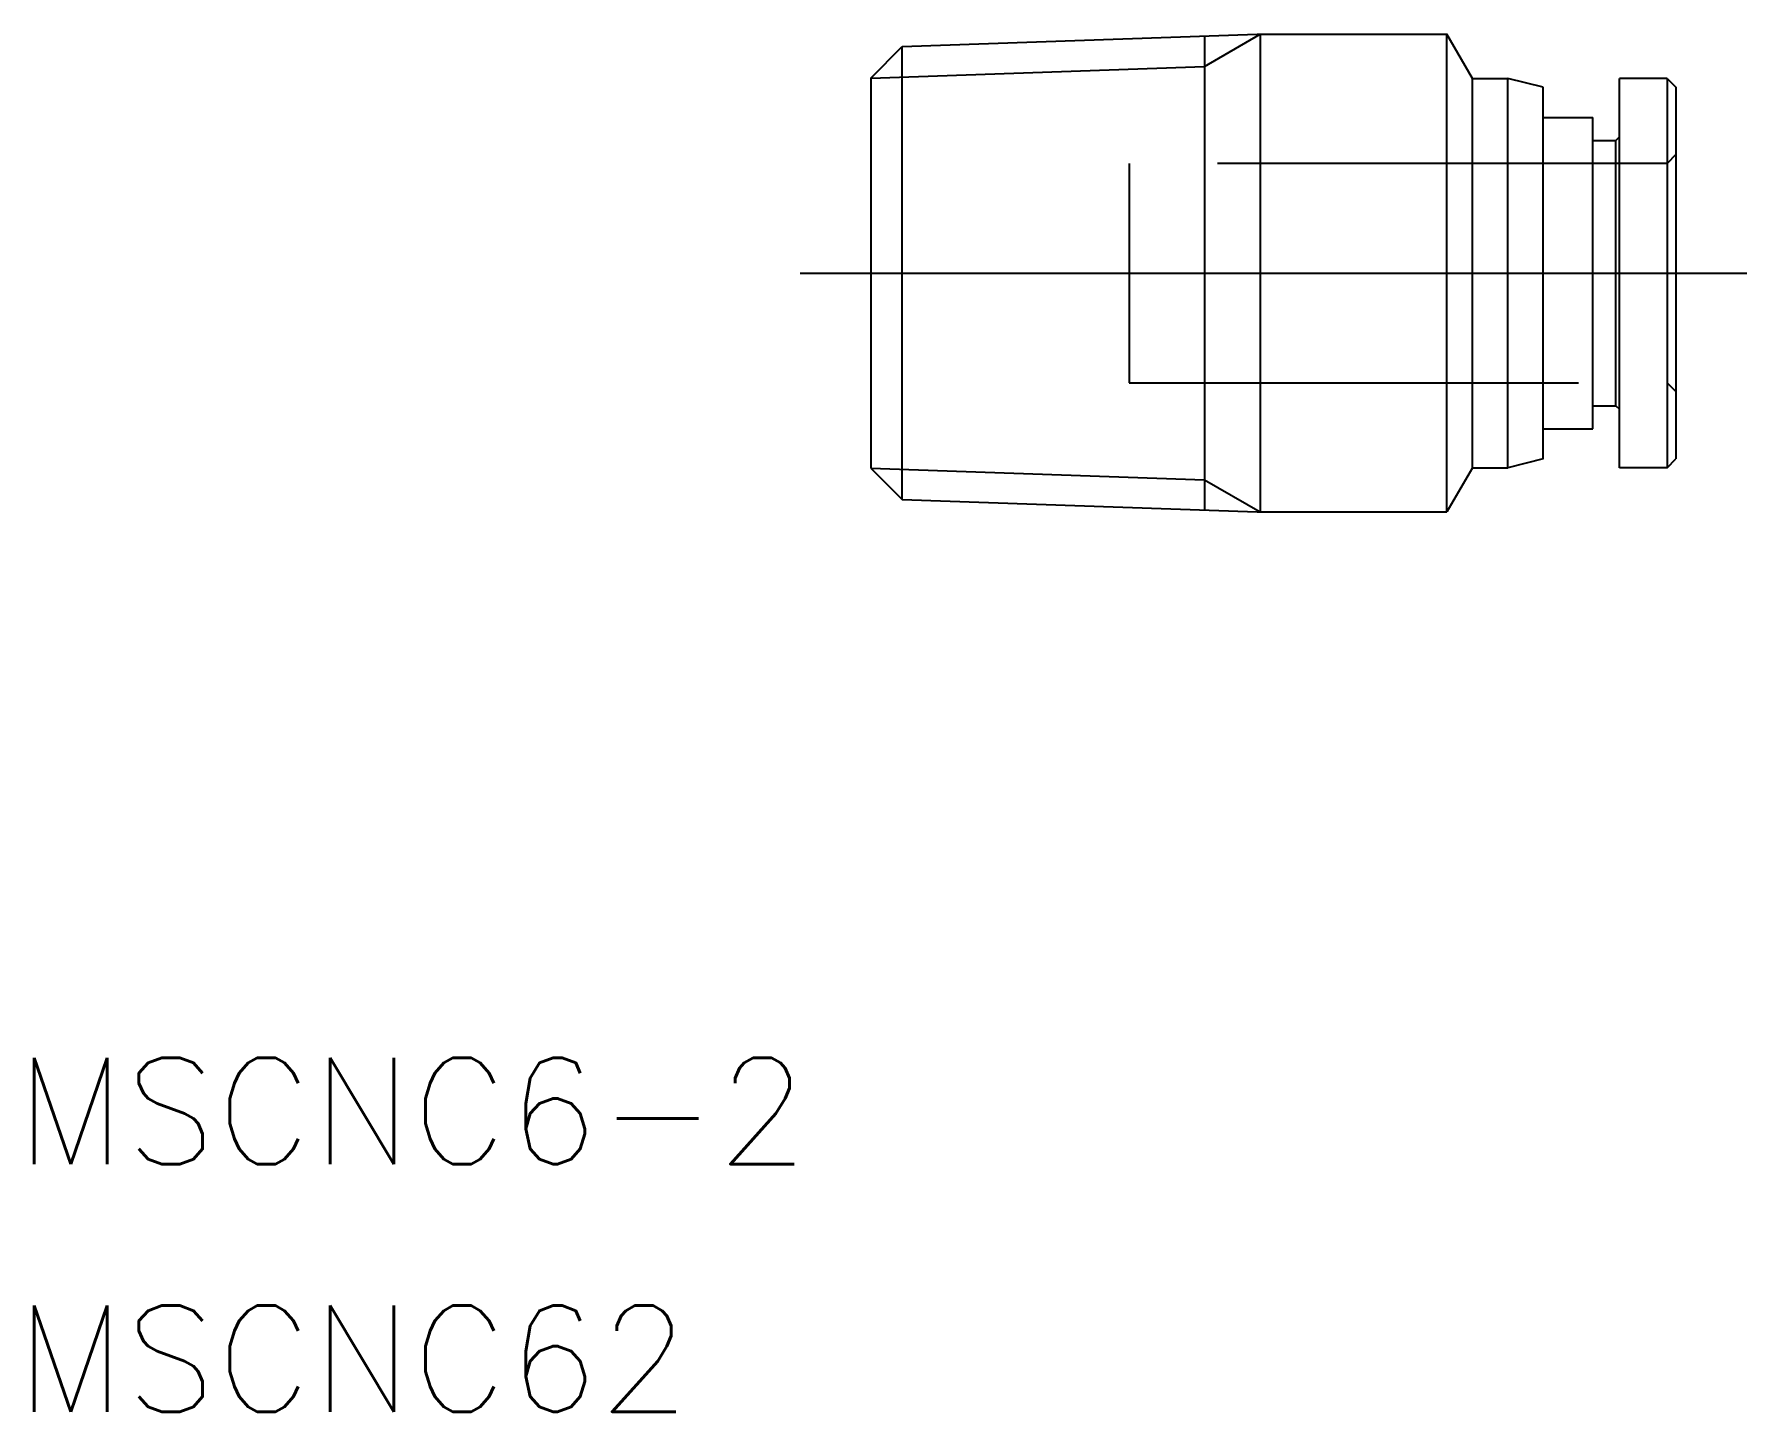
# Model space of a CAD drawing. Extents: x -67.1 to 8.8, y -32.2 to 8.8.
# Drawn here: x -67.07 to -18.68, y -32.18 to 6.75 of the extents above; entities that cross this region are included whole.
import ezdxf

# ---------------------------------------------------------------- set-up
doc = ezdxf.new("R2010")
doc.units = 0
doc.linetypes.add('CENTER', pattern=[50.8, 31.75, -6.35, 6.35, -6.35])
doc.linetypes.add('DASHED', pattern=[19.05, 12.7, -6.35])
doc.layers.get('0').update_dxf_attribs({"linetype": 'CONTINUOUS'})
doc.layers.add('CENTER', color=1, linetype='CENTER')
doc.styles.get("Standard").update_dxf_attribs({"font": 'txt.shx', "height": 3, "bigfont": 'bigfont.shx'})

msp = doc.modelspace()

# ---------------------------------------------------------------- linework, layer by layer
at = {"color": 7, "linetype": 'CONTINUOUS'}
for p, q in [((-43.431, 5.513), (-42.544, 6.4)), ((-42.544, 6.4), (-32.51, 6.75)), ((-42.544, -6.4), (-42.544, 6.4)), ((-34.004, 6.698), (-34.004, -6.698)), ((-32.51, 6.75), (-27.153, 6.75)), ((-32.431, 6.75), (-32.431, -6.75)), ((-32.431, 6.75), (-32.431, -6.75)), ((-27.153, -6.75), (-27.153, 6.75)), ((-26.431, 5.5), (-27.153, 6.75)), ((-43.431, 5.513), (-43.431, -5.513)), ((-26.431, -5.5), (-26.431, 5.5)), ((-26.431, 5.5), (-25.431, 5.5)), ((-25.431, -5.5), (-25.431, 5.5)), ((-24.431, 5.25), (-25.431, 5.5)), ((-20.931, 5.5), (-22.281, 5.5)), ((-22.281, -5.5), (-22.281, 5.5)), ((-20.931, 5.5), (-20.931, -5.5)), ((-20.931, 5.5), (-20.681, 5.25)), ((-24.431, -5.25), (-24.431, 5.25)), ((-20.681, 5.25), (-20.681, -5.25)), ((-24.431, 4.4), (-23.031, 4.4)), ((-23.031, -4.4), (-23.031, 4.4)), ((-23.031, 3.75), (-22.381, 3.75)), ((-22.381, 3.75), (-22.281, 3.85)), ((-22.381, -3.75), (-22.381, 3.75)), ((-23.031, -3.75), (-22.381, -3.75)), ((-22.381, -3.75), (-22.281, -3.85)), ((-24.431, -4.4), (-23.031, -4.4)), ((-24.431, -5.25), (-25.431, -5.5)), ((-20.931, -5.5), (-20.681, -5.25)), ((-43.431, -5.513), (-42.544, -6.4)), ((-26.431, -5.5), (-27.153, -6.75)), ((-26.431, -5.5), (-25.431, -5.5)), ((-20.931, -5.5), (-22.281, -5.5)), ((-42.544, -6.4), (-32.51, -6.75)), ((-32.51, -6.75), (-27.153, -6.75))]:
    msp.add_line(p, q, dxfattribs=at)
at = {"color": 3, "linetype": 'CONTINUOUS'}
for p, q in [((-34.004, 5.842), (-32.431, 6.75)), ((-43.431, 5.513), (-34.004, 5.842)), ((-43.431, -5.513), (-34.004, -5.842)), ((-34.004, -5.842), (-32.431, -6.75))]:
    msp.add_line(p, q, dxfattribs=at)
at = {"color": 3, "linetype": 'DASHED'}
for p, q in [((-20.931, 3.1), (-36.131, 3.1)), ((-36.131, 3.1), (-36.131, -3.1)), ((-20.681, 3.35), (-20.931, 3.1)), ((-36.131, -3.1), (-20.931, -3.1)), ((-20.681, -3.35), (-20.931, -3.1))]:
    msp.add_line(p, q, dxfattribs=at)
at = {"layer": 'CENTER', "color": 1, "linetype": 'CENTER'}
msp.add_line((-45.431, 0), (-18.681, 0), dxfattribs=at)

# ---------------------------------------------------------------- texts
at = {"color": 7, "linetype": 'CONTINUOUS'}
for s, p in [('MSCNC6-2', (-67.582, -25.182)), ('MSCNC62', (-67.582, -32.182))]:
    msp.add_text(s, height=3, dxfattribs=at).set_placement(p)

doc.saveas('drawing.dxf')
